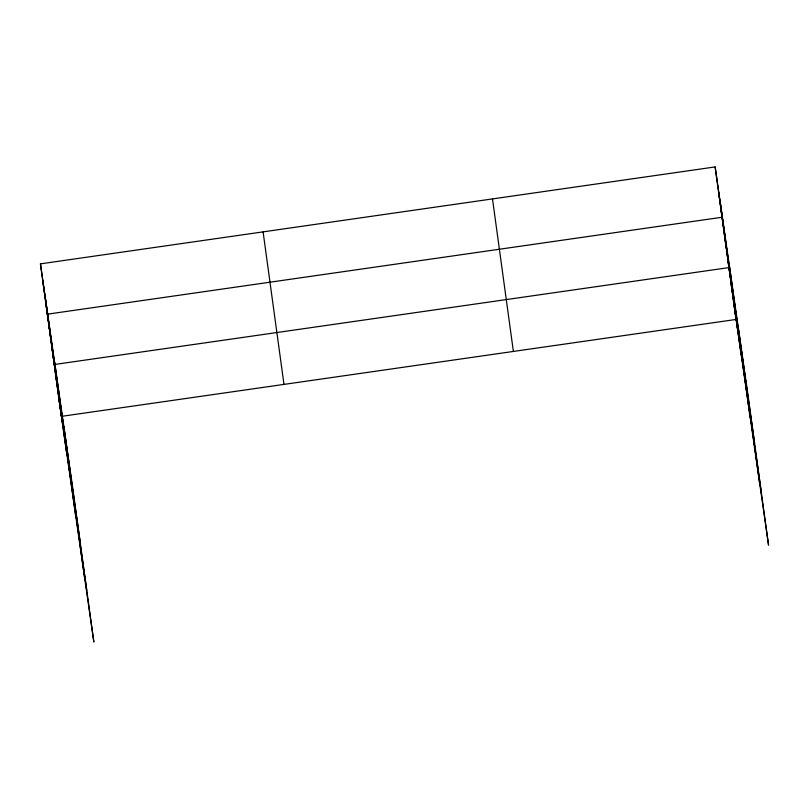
<?xml version="1.0" encoding="UTF-8"?>
<svg xmlns="http://www.w3.org/2000/svg" width="809" height="809" viewBox="0 0 809 809"><rect width="100%" height="100%" fill="white"/><g stroke="black" fill="none" stroke-linecap="round" stroke-linejoin="round"><path stroke-width="1.21" d="M715.146 166.927L736.028 319.454L61.332 416.382L40.45 263.855L715.146 166.927L747.668 392.618L768.55 545.145L733.662 302.161M47.337 314.185L722.033 217.257M54.233 364.525L728.929 267.597M718.594 192.097L724.864 236.056M720.89 208.874L754.564 442.958M724.338 234.034L731.761 286.396M727.776 259.204L761.451 493.288M731.296 284.879L737.606 329.101M40.45 263.855L72.972 489.546L93.854 642.073L58.966 399.09M42.746 280.632L50.168 332.995M46.194 305.802L79.858 539.886M48.489 322.579L55.912 374.931M51.938 347.749L86.755 590.216M55.416 373.161L62.91 426.03M738.627 329.88L759.509 482.407M729.313 265.241L750.196 417.768M720.273 202.503L741.155 355.03M492.499 198.913L513.381 351.44M263.097 231.87L283.979 384.396M63.931 426.808L84.814 579.335M54.618 362.169L75.5 514.696M45.577 299.431L66.459 451.958"/></g></svg>
